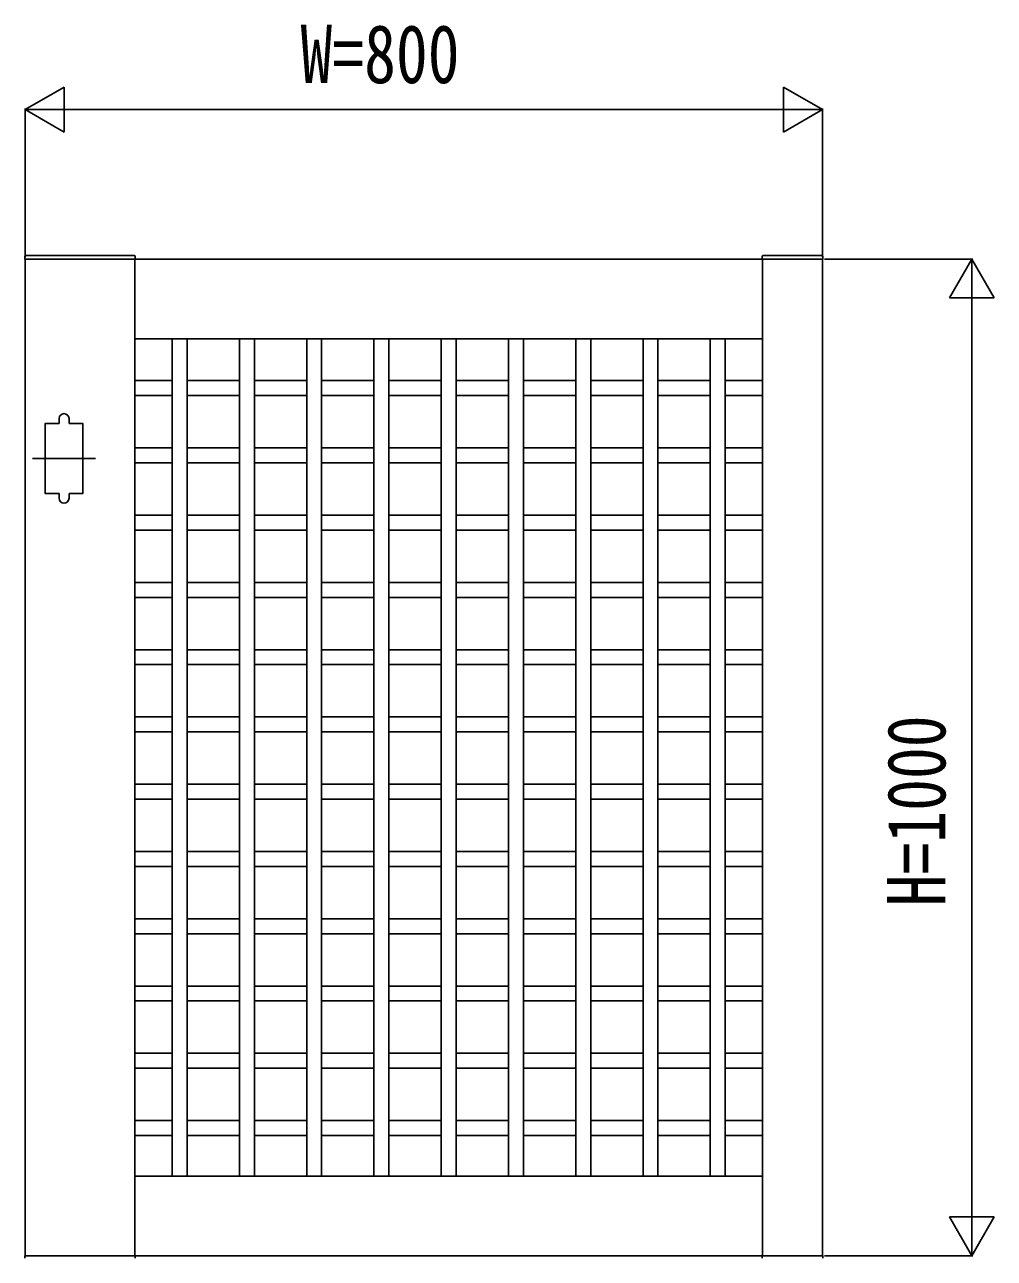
# Model space of a CAD drawing. Units: millimetres, scale not verified. Extents: x -8410 to 8410, y -5940 to 5940.
# Drawn here: x 490 to 1463, y 2447 to 3685 of the extents above; entities that cross this region are included whole.
import ezdxf
from ezdxf.enums import TextEntityAlignment as Align

# ---------------------------------------------------------------- set-up
doc = ezdxf.new("R2010")
doc.units = ezdxf.units.MM
doc.header["$LTSCALE"] = 30
for name, color, linetype in [('0-2_YKK_11', 7, 'Continuous'), ('0-3_YKK_11E', 7, 'Continuous'), ('0-4_YKK_A1', 4, 'Continuous'), ('0-5_YKK_D', 6, 'Continuous')]:
    doc.layers.add(name, color=color, linetype=linetype)
doc.styles.add('ＭＳ ゴシック', font='')
doc.styles.get('ＭＳ ゴシック').set_extended_font_data('MS Gothic')

msp = doc.modelspace()

# ---------------------------------------------------------------- linework, layer by layer
at = {"layer": '0-2_YKK_11'}
for p, q in [((600.04, 2450), (600.04, 3450)), ((1230.04, 2450), (1230.04, 3450)), ((600.04, 3370), (1230.04, 3370)), ((600.04, 2530), (1230.04, 2530))]:
    msp.add_line(p, q, dxfattribs=at)
msp.add_lwpolyline([(490.04, 3450), (490.04, 2450), (1290.04, 2450), (1290.04, 3450)], close=True, dxfattribs=at)
at = {"layer": '0-3_YKK_11E'}
for p, q in [((637.54, 3370), (637.54, 2530)), ((652.54, 3370), (652.54, 2530)), ((705.04, 3370), (705.04, 2530)), ((720.04, 3370), (720.04, 2530)), ((772.54, 3370), (772.54, 2530)), ((787.54, 3370), (787.54, 2530)), ((840.04, 3370), (840.04, 2530)), ((855.04, 3370), (855.04, 2530)), ((907.54, 3370), (907.54, 2530)), ((922.54, 3370), (922.54, 2530)), ((975.04, 3370), (975.04, 2530)), ((990.04, 3370), (990.04, 2530)), ((1042.54, 3370), (1042.54, 2530)), ((1057.54, 3370), (1057.54, 2530)), ((1110.04, 3370), (1110.04, 2530)), ((1125.04, 3370), (1125.04, 2530)), ((1177.54, 3370), (1177.54, 2530)), ((1192.54, 3370), (1192.54, 2530)), ((600.04, 3328.15), (637.54, 3328.15)), ((652.54, 3328.15), (705.04, 3328.15)), ((720.04, 3328.15), (772.54, 3328.15)), ((787.54, 3328.15), (840.04, 3328.15)), ((855.04, 3328.15), (907.54, 3328.15)), ((922.54, 3328.15), (975.04, 3328.15)), ((990.04, 3328.15), (1042.54, 3328.15)), ((1057.54, 3328.15), (1110.04, 3328.15)), ((1125.04, 3328.15), (1177.54, 3328.15)), ((1192.54, 3328.15), (1230.04, 3328.15)), ((600.04, 3313.15), (637.54, 3313.15)), ((652.54, 3313.15), (705.04, 3313.15)), ((720.04, 3313.15), (772.54, 3313.15)), ((787.54, 3313.15), (840.04, 3313.15)), ((855.04, 3313.15), (907.54, 3313.15)), ((922.54, 3313.15), (975.04, 3313.15)), ((990.04, 3313.15), (1042.54, 3313.15)), ((1057.54, 3313.15), (1110.04, 3313.15)), ((1125.04, 3313.15), (1177.54, 3313.15)), ((1192.54, 3313.15), (1230.04, 3313.15)), ((600.04, 3260.65), (637.54, 3260.65)), ((652.54, 3260.65), (705.04, 3260.65)), ((720.04, 3260.65), (772.54, 3260.65)), ((787.54, 3260.65), (840.04, 3260.65)), ((855.04, 3260.65), (907.54, 3260.65)), ((922.54, 3260.65), (975.04, 3260.65)), ((990.04, 3260.65), (1042.54, 3260.65)), ((1057.54, 3260.65), (1110.04, 3260.65)), ((1125.04, 3260.65), (1177.54, 3260.65)), ((1192.54, 3260.65), (1230.04, 3260.65)), ((600.04, 3245.65), (637.54, 3245.65)), ((652.54, 3245.65), (705.04, 3245.65)), ((720.04, 3245.65), (772.54, 3245.65)), ((787.54, 3245.65), (840.04, 3245.65)), ((855.04, 3245.65), (907.54, 3245.65)), ((922.54, 3245.65), (975.04, 3245.65)), ((990.04, 3245.65), (1042.54, 3245.65)), ((1057.54, 3245.65), (1110.04, 3245.65)), ((1125.04, 3245.65), (1177.54, 3245.65)), ((1192.54, 3245.65), (1230.04, 3245.65)), ((600.04, 3193.15), (637.54, 3193.15)), ((652.54, 3193.15), (705.04, 3193.15)), ((720.04, 3193.15), (772.54, 3193.15)), ((787.54, 3193.15), (840.04, 3193.15)), ((855.04, 3193.15), (907.54, 3193.15)), ((922.54, 3193.15), (975.04, 3193.15)), ((990.04, 3193.15), (1042.54, 3193.15)), ((1057.54, 3193.15), (1110.04, 3193.15)), ((1125.04, 3193.15), (1177.54, 3193.15)), ((1192.54, 3193.15), (1230.04, 3193.15)), ((600.04, 3178.15), (637.54, 3178.15)), ((652.54, 3178.15), (705.04, 3178.15)), ((720.04, 3178.15), (772.54, 3178.15)), ((787.54, 3178.15), (840.04, 3178.15)), ((855.04, 3178.15), (907.54, 3178.15)), ((922.54, 3178.15), (975.04, 3178.15)), ((990.04, 3178.15), (1042.54, 3178.15)), ((1057.54, 3178.15), (1110.04, 3178.15)), ((1125.04, 3178.15), (1177.54, 3178.15)), ((1192.54, 3178.15), (1230.04, 3178.15)), ((600.04, 3125.65), (637.54, 3125.65)), ((652.54, 3125.65), (705.04, 3125.65)), ((720.04, 3125.65), (772.54, 3125.65)), ((787.54, 3125.65), (840.04, 3125.65)), ((855.04, 3125.65), (907.54, 3125.65)), ((922.54, 3125.65), (975.04, 3125.65)), ((990.04, 3125.65), (1042.54, 3125.65)), ((1057.54, 3125.65), (1110.04, 3125.65)), ((1125.04, 3125.65), (1177.54, 3125.65)), ((1192.54, 3125.65), (1230.04, 3125.65)), ((600.04, 3110.65), (637.54, 3110.65)), ((652.54, 3110.65), (705.04, 3110.65)), ((720.04, 3110.65), (772.54, 3110.65)), ((787.54, 3110.65), (840.04, 3110.65)), ((855.04, 3110.65), (907.54, 3110.65)), ((922.54, 3110.65), (975.04, 3110.65)), ((990.04, 3110.65), (1042.54, 3110.65)), ((1057.54, 3110.65), (1110.04, 3110.65)), ((1125.04, 3110.65), (1177.54, 3110.65)), ((1192.54, 3110.65), (1230.04, 3110.65)), ((600.04, 3058.15), (637.54, 3058.15)), ((652.54, 3058.15), (705.04, 3058.15)), ((720.04, 3058.15), (772.54, 3058.15)), ((787.54, 3058.15), (840.04, 3058.15)), ((855.04, 3058.15), (907.54, 3058.15)), ((922.54, 3058.15), (975.04, 3058.15)), ((990.04, 3058.15), (1042.54, 3058.15)), ((1057.54, 3058.15), (1110.04, 3058.15)), ((1125.04, 3058.15), (1177.54, 3058.15)), ((1192.54, 3058.15), (1230.04, 3058.15)), ((600.04, 3043.15), (637.54, 3043.15)), ((652.54, 3043.15), (705.04, 3043.15)), ((720.04, 3043.15), (772.54, 3043.15)), ((787.54, 3043.15), (840.04, 3043.15)), ((855.04, 3043.15), (907.54, 3043.15)), ((922.54, 3043.15), (975.04, 3043.15)), ((990.04, 3043.15), (1042.54, 3043.15)), ((1057.54, 3043.15), (1110.04, 3043.15)), ((1125.04, 3043.15), (1177.54, 3043.15)), ((1192.54, 3043.15), (1230.04, 3043.15)), ((600.04, 2990.65), (637.54, 2990.65)), ((652.54, 2990.65), (705.04, 2990.65)), ((720.04, 2990.65), (772.54, 2990.65)), ((787.54, 2990.65), (840.04, 2990.65)), ((855.04, 2990.65), (907.54, 2990.65)), ((922.54, 2990.65), (975.04, 2990.65)), ((990.04, 2990.65), (1042.54, 2990.65)), ((1057.54, 2990.65), (1110.04, 2990.65)), ((1125.04, 2990.65), (1177.54, 2990.65)), ((1192.54, 2990.65), (1230.04, 2990.65)), ((600.04, 2975.65), (637.54, 2975.65)), ((652.54, 2975.65), (705.04, 2975.65)), ((720.04, 2975.65), (772.54, 2975.65)), ((787.54, 2975.65), (840.04, 2975.65)), ((855.04, 2975.65), (907.54, 2975.65)), ((922.54, 2975.65), (975.04, 2975.65)), ((990.04, 2975.65), (1042.54, 2975.65)), ((1057.54, 2975.65), (1110.04, 2975.65)), ((1125.04, 2975.65), (1177.54, 2975.65)), ((1192.54, 2975.65), (1230.04, 2975.65)), ((600.04, 2923.15), (637.54, 2923.15)), ((652.54, 2923.15), (705.04, 2923.15)), ((720.04, 2923.15), (772.54, 2923.15)), ((787.54, 2923.15), (840.04, 2923.15)), ((855.04, 2923.15), (907.54, 2923.15)), ((922.54, 2923.15), (975.04, 2923.15)), ((990.04, 2923.15), (1042.54, 2923.15)), ((1057.54, 2923.15), (1110.04, 2923.15)), ((1125.04, 2923.15), (1177.54, 2923.15)), ((1192.54, 2923.15), (1230.04, 2923.15)), ((600.04, 2908.15), (637.54, 2908.15)), ((652.54, 2908.15), (705.04, 2908.15)), ((720.04, 2908.15), (772.54, 2908.15)), ((787.54, 2908.15), (840.04, 2908.15)), ((855.04, 2908.15), (907.54, 2908.15)), ((922.54, 2908.15), (975.04, 2908.15)), ((990.04, 2908.15), (1042.54, 2908.15)), ((1057.54, 2908.15), (1110.04, 2908.15)), ((1125.04, 2908.15), (1177.54, 2908.15)), ((1192.54, 2908.15), (1230.04, 2908.15)), ((600.04, 2855.65), (637.54, 2855.65)), ((652.54, 2855.65), (705.04, 2855.65)), ((720.04, 2855.65), (772.54, 2855.65)), ((787.54, 2855.65), (840.04, 2855.65)), ((855.04, 2855.65), (907.54, 2855.65)), ((922.54, 2855.65), (975.04, 2855.65)), ((990.04, 2855.65), (1042.54, 2855.65)), ((1057.54, 2855.65), (1110.04, 2855.65)), ((1125.04, 2855.65), (1177.54, 2855.65)), ((1192.54, 2855.65), (1230.04, 2855.65)), ((600.04, 2840.65), (637.54, 2840.65)), ((652.54, 2840.65), (705.04, 2840.65)), ((720.04, 2840.65), (772.54, 2840.65)), ((787.54, 2840.65), (840.04, 2840.65)), ((855.04, 2840.65), (907.54, 2840.65)), ((922.54, 2840.65), (975.04, 2840.65)), ((990.04, 2840.65), (1042.54, 2840.65)), ((1057.54, 2840.65), (1110.04, 2840.65)), ((1125.04, 2840.65), (1177.54, 2840.65)), ((1192.54, 2840.65), (1230.04, 2840.65)), ((600.04, 2788.15), (637.54, 2788.15)), ((652.54, 2788.15), (705.04, 2788.15)), ((720.04, 2788.15), (772.54, 2788.15)), ((787.54, 2788.15), (840.04, 2788.15)), ((855.04, 2788.15), (907.54, 2788.15)), ((922.54, 2788.15), (975.04, 2788.15)), ((990.04, 2788.15), (1042.54, 2788.15)), ((1057.54, 2788.15), (1110.04, 2788.15)), ((1125.04, 2788.15), (1177.54, 2788.15)), ((1192.54, 2788.15), (1230.04, 2788.15)), ((600.04, 2773.15), (637.54, 2773.15)), ((652.54, 2773.15), (705.04, 2773.15)), ((720.04, 2773.15), (772.54, 2773.15)), ((787.54, 2773.15), (840.04, 2773.15)), ((855.04, 2773.15), (907.54, 2773.15)), ((922.54, 2773.15), (975.04, 2773.15)), ((990.04, 2773.15), (1042.54, 2773.15)), ((1057.54, 2773.15), (1110.04, 2773.15)), ((1125.04, 2773.15), (1177.54, 2773.15)), ((1192.54, 2773.15), (1230.04, 2773.15)), ((600.04, 2720.65), (637.54, 2720.65)), ((652.54, 2720.65), (705.04, 2720.65)), ((720.04, 2720.65), (772.54, 2720.65)), ((787.54, 2720.65), (840.04, 2720.65)), ((855.04, 2720.65), (907.54, 2720.65)), ((922.54, 2720.65), (975.04, 2720.65)), ((990.04, 2720.65), (1042.54, 2720.65)), ((1057.54, 2720.65), (1110.04, 2720.65)), ((1125.04, 2720.65), (1177.54, 2720.65)), ((1192.54, 2720.65), (1230.04, 2720.65)), ((600.04, 2705.65), (637.54, 2705.65)), ((652.54, 2705.65), (705.04, 2705.65)), ((720.04, 2705.65), (772.54, 2705.65)), ((787.54, 2705.65), (840.04, 2705.65)), ((855.04, 2705.65), (907.54, 2705.65)), ((922.54, 2705.65), (975.04, 2705.65)), ((990.04, 2705.65), (1042.54, 2705.65)), ((1057.54, 2705.65), (1110.04, 2705.65)), ((1125.04, 2705.65), (1177.54, 2705.65)), ((1192.54, 2705.65), (1230.04, 2705.65)), ((600.04, 2653.15), (637.54, 2653.15)), ((652.54, 2653.15), (705.04, 2653.15)), ((720.04, 2653.15), (772.54, 2653.15)), ((787.54, 2653.15), (840.04, 2653.15)), ((855.04, 2653.15), (907.54, 2653.15)), ((922.54, 2653.15), (975.04, 2653.15)), ((990.04, 2653.15), (1042.54, 2653.15)), ((1057.54, 2653.15), (1110.04, 2653.15)), ((1125.04, 2653.15), (1177.54, 2653.15)), ((1192.54, 2653.15), (1230.04, 2653.15)), ((600.04, 2638.15), (637.54, 2638.15)), ((652.54, 2638.15), (705.04, 2638.15)), ((720.04, 2638.15), (772.54, 2638.15)), ((787.54, 2638.15), (840.04, 2638.15)), ((855.04, 2638.15), (907.54, 2638.15)), ((922.54, 2638.15), (975.04, 2638.15)), ((990.04, 2638.15), (1042.54, 2638.15)), ((1057.54, 2638.15), (1110.04, 2638.15)), ((1125.04, 2638.15), (1177.54, 2638.15)), ((1192.54, 2638.15), (1230.04, 2638.15)), ((600.04, 2585.65), (637.54, 2585.65)), ((652.54, 2585.65), (705.04, 2585.65)), ((720.04, 2585.65), (772.54, 2585.65)), ((787.54, 2585.65), (840.04, 2585.65)), ((855.04, 2585.65), (907.54, 2585.65)), ((922.54, 2585.65), (975.04, 2585.65)), ((990.04, 2585.65), (1042.54, 2585.65)), ((1057.54, 2585.65), (1110.04, 2585.65)), ((1125.04, 2585.65), (1177.54, 2585.65)), ((1192.54, 2585.65), (1230.04, 2585.65)), ((600.04, 2570.65), (637.54, 2570.65)), ((652.54, 2570.65), (705.04, 2570.65)), ((720.04, 2570.65), (772.54, 2570.65)), ((787.54, 2570.65), (840.04, 2570.65)), ((855.04, 2570.65), (907.54, 2570.65)), ((922.54, 2570.65), (975.04, 2570.65)), ((990.04, 2570.65), (1042.54, 2570.65)), ((1057.54, 2570.65), (1110.04, 2570.65)), ((1125.04, 2570.65), (1177.54, 2570.65)), ((1192.54, 2570.65), (1230.04, 2570.65))]:
    msp.add_line(p, q, dxfattribs=at)
at = {"layer": '0-4_YKK_A1'}
for p, q in [((490.67, 3453.5), (599.41, 3453.5)), ((1289.41, 3453.5), (1230.67, 3453.5)), ((489.67, 3452.55), (489.54, 3450)), ((489.54, 3450), (600.54, 3450)), ((600.41, 3452.55), (600.54, 3450)), ((1229.67, 3452.55), (1229.54, 3450)), ((1290.54, 3450), (1229.54, 3450)), ((1290.41, 3452.55), (1290.54, 3450)), ((524.04, 3285), (524.04, 3290)), ((534.04, 3285), (534.04, 3290)), ((560.54, 3250), (497.54, 3250)), ((524.04, 3215), (524.04, 3210)), ((534.04, 3215), (534.04, 3210)), ((489.54, 2450), (600.54, 2450)), ((489.67, 2447.45), (489.54, 2450)), ((600.41, 2447.45), (600.54, 2450)), ((1290.54, 2450), (1229.54, 2450)), ((1229.67, 2447.45), (1229.54, 2450)), ((1290.41, 2447.45), (1290.54, 2450))]:
    msp.add_line(p, q, dxfattribs=at)
for points in [[(524.04, 3285), (510.04, 3285), (510.04, 3215), (524.04, 3215)], [(534.04, 3215), (548.04, 3215), (548.04, 3285), (534.04, 3285)]]:
    msp.add_lwpolyline(points, dxfattribs=at)
for centre, radius, start, end in [((490.67, 3452.5), 1, 90, 177), ((599.41, 3452.5), 1, 3, 90), ((1230.67, 3452.5), 1, 90, 177), ((1289.41, 3452.5), 1, 3, 90), ((529.04, 3290), 5, 0, 180), ((529.04, 3210), 5, 180, 0)]:
    msp.add_arc(centre, radius, start, end, dxfattribs=at)
at = {"layer": '0-5_YKK_D'}
for p, q in [((490.04, 3600), (529.01, 3622.5)), ((529.01, 3577.5), (529.01, 3622.5)), ((1290.04, 3600), (1251.07, 3622.5)), ((1251.07, 3622.5), (1251.07, 3577.5)), ((490.04, 3452), (490.04, 3601)), ((490.04, 3600), (529.01, 3577.5)), ((490.04, 3600), (567.98, 3600)), ((535.04, 3600), (1245.04, 3600)), ((1290.04, 3600), (1212.1, 3600)), ((1290.04, 3600), (1251.07, 3577.5)), ((1290.04, 3452), (1290.04, 3601)), ((1292.04, 3450), (1441.04, 3450)), ((1440.04, 3450), (1417.54, 3411.03)), ((1440.04, 3450), (1462.54, 3411.03)), ((1440.04, 3450), (1440.04, 3372.06)), ((1417.54, 3411.03), (1462.54, 3411.03)), ((1440.04, 3405), (1440.04, 2495)), ((1440.04, 2450), (1440.04, 2527.94)), ((1440.04, 2450), (1417.54, 2488.97)), ((1462.54, 2488.97), (1417.54, 2488.97)), ((1440.04, 2450), (1462.54, 2488.97)), ((1292.04, 2450), (1441.04, 2450))]:
    msp.add_line(p, q, dxfattribs=at)

# ---------------------------------------------------------------- texts
at = {"layer": '0-5_YKK_D', "style": 'ＭＳ ゴシック', "width": 0.8}
msp.add_text('W=800', height=58.65, dxfattribs=at).set_placement((766.31, 3609), align=Align.BOTTOM_LEFT)
msp.add_text('H=1000', height=58.65, rotation=90, dxfattribs=at).set_placement((1431.04, 2800.67), align=Align.BOTTOM_LEFT)

doc.saveas('drawing.dxf')
